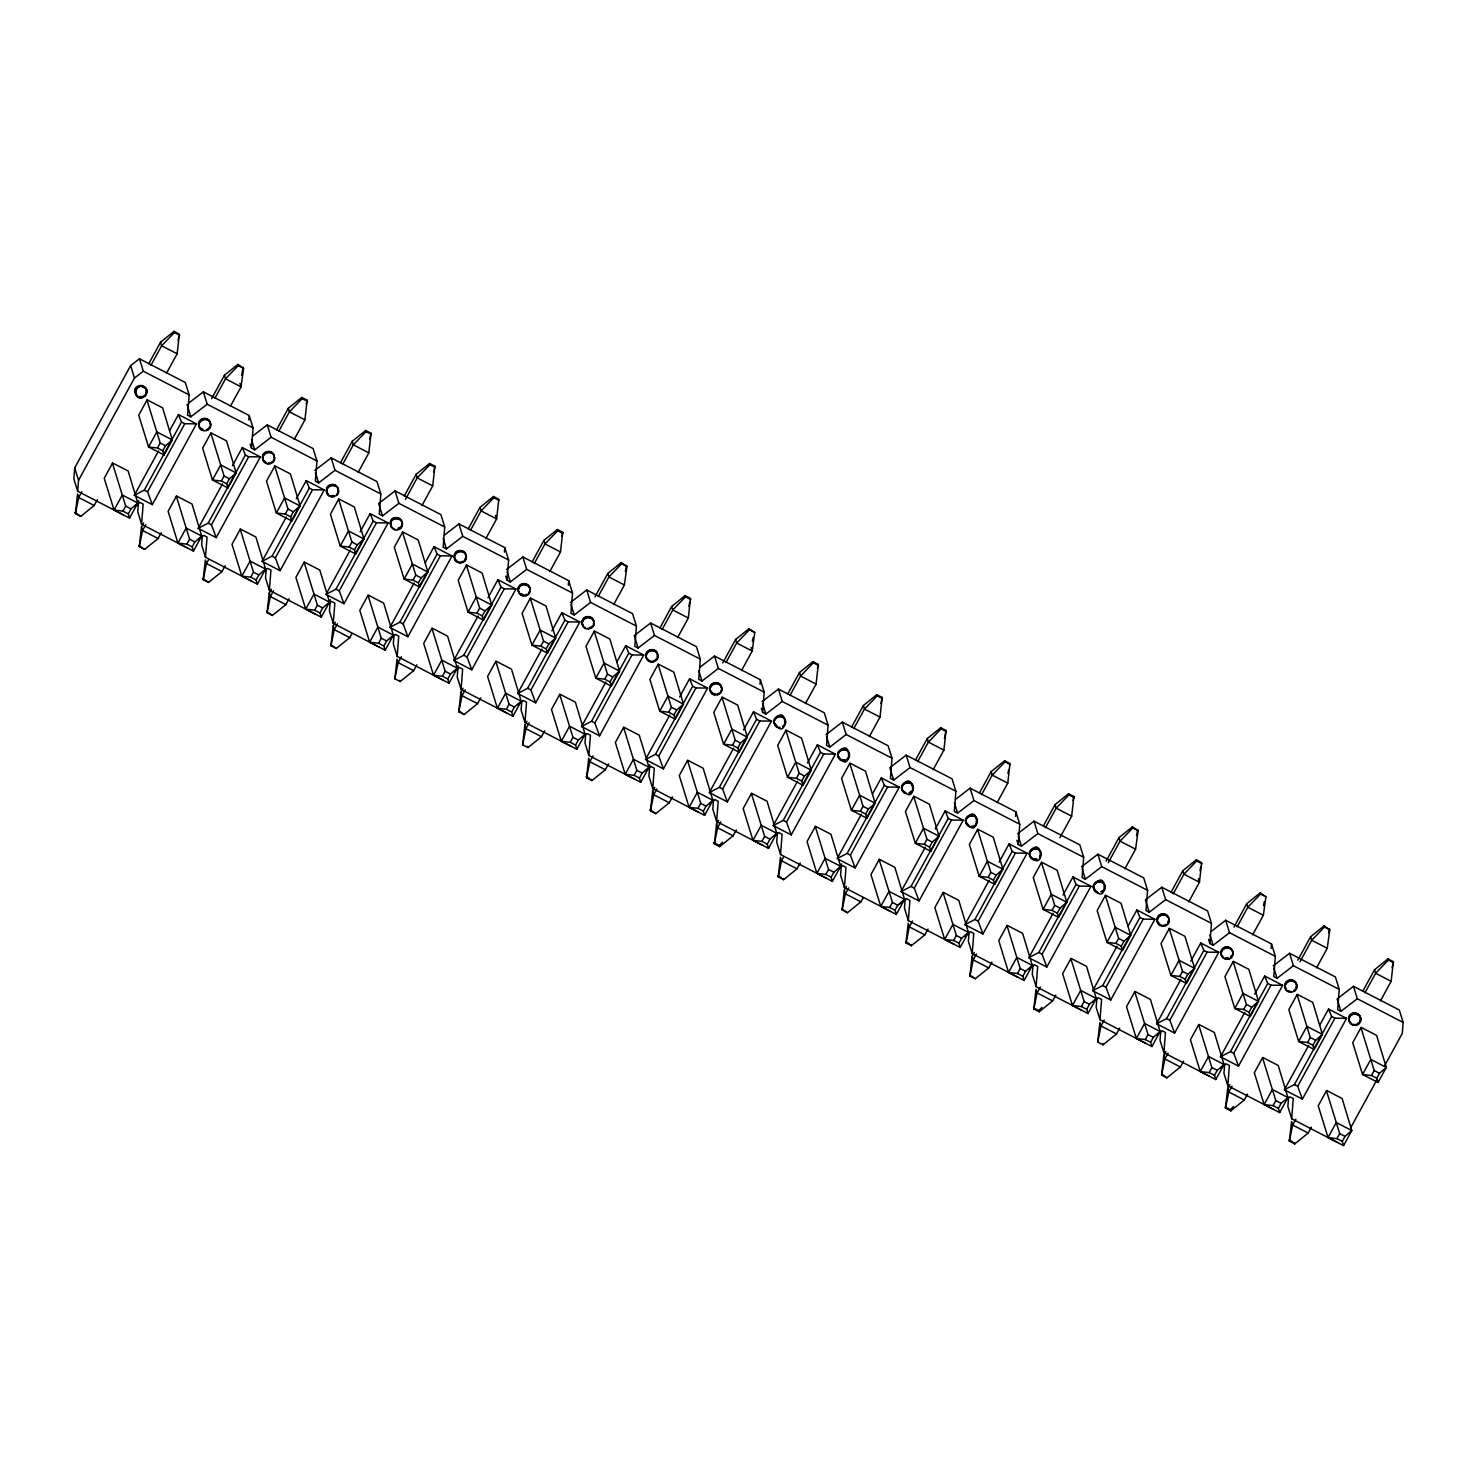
<?xml version="1.0" encoding="UTF-8"?>
<svg xmlns="http://www.w3.org/2000/svg" width="1477" height="1477" viewBox="0 0 1477 1477"><rect width="100%" height="100%" fill="white"/><g stroke="black" fill="none" stroke-linecap="round" stroke-linejoin="round"><path stroke-width="1.5" d="M1384.761 1065.452L1402.301 1033.365L1403.15 1022.435L1357.308 998.729L1340.95 1011.32L1337.682 1009.622L1339.251 989.405L1293.409 965.718L1277.051 978.291L1273.783 976.592L1275.353 956.376L1229.529 932.689L1213.171 945.262L1209.885 943.581L1211.472 923.347L1165.63 899.659L1149.272 912.232L1146.004 910.552L1147.574 890.317L1101.731 866.63L1085.373 879.203L1082.106 877.523L1083.675 857.288L1037.833 833.6L1021.475 846.173L1018.207 844.493L1019.776 824.258L973.934 800.571L957.576 813.144L954.308 811.464L955.896 791.247L910.054 767.542L893.696 780.133L890.428 778.434L891.997 758.218L846.155 734.512L829.797 747.104L826.529 745.405L828.099 725.189L782.256 701.483L765.898 714.074L762.63 712.376L764.2 692.159L718.357 668.453L702 681.045L698.732 679.346L700.301 659.13L654.477 635.442L638.119 648.015L634.833 646.317L636.421 626.1L590.578 602.413L574.221 614.986L570.953 613.306L572.522 593.071L526.68 569.383L510.322 581.956L507.054 580.276L508.623 560.041L462.781 536.354L446.423 548.927L443.155 547.247L444.725 527.012L398.882 503.325L382.525 515.898L379.257 514.218L380.844 494.001L335.002 470.295L318.644 482.868L315.376 481.188L316.946 460.972L271.103 437.266L254.746 449.857L251.478 448.159L253.047 427.942L207.205 404.236L190.847 416.828L187.579 415.129L189.148 394.913L185.308 382.488L139.466 358.8L130.622 365.594L74.699 467.895L73.85 478.825L77.69 491.25L123.533 514.938M77.69 491.25L78.539 480.302L74.699 467.895M138.616 500.611L137.749 511.854L141.589 524.261L187.431 547.967M141.589 524.261L143.158 504.045L139.89 502.365L134.444 506.556M202.331 535.893L201.647 544.884L205.488 557.291L251.33 580.996M205.488 557.291L207.057 537.074L203.789 535.394L198.343 539.585M248.856 420.022L249.207 415.517L203.364 391.83L188.816 402.999M266.229 568.922L265.528 577.913L269.386 590.32L315.21 614.026M269.386 590.32L270.956 570.104L267.688 568.405L264.051 571.211M330.294 599.699L329.426 610.943L333.267 623.349L379.109 647.055M333.267 623.349L334.854 603.133L331.568 601.434L327.949 604.241M394.027 634.981L393.325 643.972L397.165 656.379L443.008 680.085M397.165 656.379L398.735 636.162L395.467 634.464L390.02 638.655M458.092 665.758L457.224 676.983L461.064 689.408L506.906 713.096M461.064 689.408L462.633 669.192L459.365 667.493L453.919 671.684M504.432 552.121L504.783 547.635L458.941 523.929L444.392 535.117M521.806 701.04L521.104 710.012L524.963 722.438L570.805 746.125M524.963 722.438L526.532 702.221L523.264 700.523L517.799 704.714M568.331 585.15L568.682 580.664L522.84 556.958L506.482 569.55M585.704 734.051L585.003 743.042L588.843 755.467L634.685 779.154M588.843 755.467L590.431 735.232L587.163 733.552L583.526 736.34M649.769 764.846L648.901 776.071L652.742 788.496L698.584 812.184M652.742 788.496L654.311 768.262L651.043 766.581L645.597 770.772M713.502 800.109L712.8 809.101L716.64 821.526L762.483 845.213M716.64 821.526L718.21 801.291L714.942 799.611L709.495 803.802M760.009 684.239L760.36 679.734L714.517 656.046L699.987 667.235M777.382 833.139L776.699 842.13L780.539 854.537L826.382 878.243M780.539 854.537L782.108 834.32L778.841 832.64L775.203 835.428M841.465 863.916L840.579 875.159L844.419 887.566L890.262 911.272M844.419 887.566L846.007 867.35L842.739 865.67L839.102 868.458M905.179 899.198L904.478 908.189L908.318 920.596L954.16 944.301M908.318 920.596L909.906 900.379L906.62 898.681L899.364 904.275M969.078 932.227L968.377 941.218L972.217 953.625L1018.059 977.331M972.217 953.625L973.786 933.409L970.518 931.71L965.072 935.901M1015.585 816.338L1015.936 811.852L970.094 788.164L955.564 799.334M1032.977 965.256L1032.275 974.248L1036.116 986.654L1081.958 1010.36M1036.116 986.654L1037.685 966.438L1034.417 964.739L1028.971 968.93M1096.857 998.286L1096.156 1007.259L1100.014 1019.684L1145.857 1043.371M1100.014 1019.684L1101.584 999.467L1098.316 997.769L1092.851 1001.96M1160.756 1031.315L1160.054 1040.288L1163.894 1052.713L1209.737 1076.401M1163.894 1052.713L1165.482 1032.497L1162.214 1030.798L1156.749 1034.989M1224.655 1064.326L1223.953 1073.317L1227.793 1085.743L1273.636 1109.43M1227.793 1085.743L1229.362 1065.508L1226.095 1063.828L1220.648 1068.019M1271.162 948.456L1271.512 943.969L1225.67 920.263L1211.14 931.452M1288.553 1097.356L1287.852 1106.347L1291.692 1118.772L1337.534 1142.459M1291.692 1118.772L1293.261 1098.537L1289.993 1096.857L1286.356 1099.645M138.173 397.258L137.804 396.094C125.545 384.574 154.125 381.564 145.226 396.058C131.638 405.307 134.407 377.632 145.946 389.097L145.595 387.934M146.112 394.839L146.205 389.282L146.574 390.445M198.638 424.268L199.229 426.908C195.13 418.951 209.365 414.446 210.472 423.474M198.989 425.431C198.62 419.763 206.983 417.216 209.845 422.127M210.196 425.284L210.343 423.788M210.103 422.311C214.257 430.361 199.949 434.736 198.878 425.745M263.128 459.938C258.973 451.907 273.3 447.531 274.353 456.504C276.827 464.258 263.589 466.99 262.777 458.775M262.888 458.461C262.518 452.793 270.882 450.245 273.743 455.156L273.374 453.974M274.353 456.504L274.002 455.341L274.445 459.476M326.417 490.327C326.029 483.182 337.587 482.296 338.251 489.533L337.901 488.37C342.221 497.472 325.826 500.463 326.417 490.327L327.026 492.967L326.657 491.804M326.786 491.49C326.417 485.822 334.762 483.274 337.624 488.167L337.273 487.004M337.79 493.927L338.141 489.847L338.491 491.01M390.316 523.356C390.02 513.885 405.88 517.301 401.338 525.775L401.689 526.938C399.215 531.886 391.11 530.391 390.556 524.833L390.925 525.997L390.316 523.356L390.685 524.52C390.39 515.048 406.23 518.464 401.689 526.938M465.68 554.429C470 563.531 453.605 566.522 454.214 556.386C453.827 549.186 465.366 548.429 466.049 555.592L465.052 553.063M465.421 554.226C462.172 548.632 452.7 552.878 454.805 559.026M518.704 592.055C514.421 581.569 532.569 580.959 530.021 591.594C528.729 597.797 518.944 597.188 518.353 590.892L519.332 593.422M530.021 591.594C532.108 583.378 518.039 582.215 518.464 590.578L518.113 589.415M593.477 620.488C597.631 628.593 583.304 632.802 582.233 623.922C579.778 616.112 593.015 613.527 593.828 621.651L592.849 619.121M582.603 625.085C580.498 618.918 589.951 614.69 593.2 620.285M593.385 626.026L593.717 621.965L594.086 623.128M646.501 658.114C642.347 650.009 656.674 645.781 657.727 654.68C660.182 662.49 646.963 665.075 646.132 656.951L647.129 659.462M657.727 654.68C656.028 648.385 645.818 650.175 646.261 656.637L645.892 655.456M657.265 659.056L657.376 653.517M721.256 686.528C725.41 694.633 711.083 698.861 710.031 689.962C707.575 682.226 720.794 679.494 721.625 687.71M710.4 691.144C708.277 684.977 717.748 680.749 720.998 686.343M773.69 721.514C788.718 698.049 788.016 746.642 773.69 721.514L774.908 725.521M774.04 722.678C773.671 717.028 782.035 714.462 784.896 719.373L784.527 718.21M785.524 720.721L785.155 719.557L785.598 723.712M837.57 754.544C852.414 731.06 852.118 779.671 837.57 754.544L838.179 757.184L837.828 756.021M837.939 755.707C837.57 750.039 845.915 747.491 848.795 752.402L848.426 751.221M848.961 758.144L849.053 752.587L849.404 753.75M901.468 787.573C914.041 764.772 918.325 809.931 901.708 789.05L902.078 790.213L901.468 787.573L901.838 788.736C901.468 783.068 909.814 780.521 912.675 785.432M912.841 791.174L912.952 785.616M965.367 820.603C980.193 797.118 979.916 845.73 965.367 820.603L966.604 824.609M976.223 817.279L976.574 818.443C973.325 812.848 963.853 817.095 965.976 823.243M1029.266 853.632C1041.894 830.794 1045.993 875.99 1029.506 855.109L1029.857 856.272L1029.266 853.632L1029.617 854.795C1029.192 848.333 1039.402 846.561 1041.1 852.838M1039.734 858.451L1040.971 853.152M1093.165 886.662C1108.636 863.177 1107.307 911.771 1093.165 886.662L1094.383 890.668M1093.515 887.825C1093.091 881.363 1103.301 879.59 1104.999 885.868M1104.538 890.243L1104.63 884.705M1168.529 917.734C1172.849 926.891 1156.454 929.716 1157.045 919.691C1156.676 912.491 1168.215 911.734 1168.879 918.897L1167.901 916.368M1168.252 917.531C1165.39 912.638 1157.045 915.186 1157.414 920.854L1157.045 919.691M1167.532 924.51L1168.769 919.211L1169.119 920.374M1220.944 952.72C1221.11 943.471 1235.123 946.388 1232.87 954.899C1231.227 961.989 1220.39 959.736 1220.944 952.72L1221.553 955.361M1221.313 953.884C1220.87 945.52 1234.957 946.683 1232.87 954.899M1296.308 983.793C1300.628 992.95 1284.252 995.775 1284.842 985.731C1284.455 978.531 1295.994 977.774 1296.677 984.956L1295.68 982.427M1285.193 986.913C1284.842 981.245 1293.187 978.679 1296.049 983.59M1295.846 988.168L1296.548 985.27L1296.917 986.433M1348.741 1018.761C1348.446 1009.289 1364.286 1012.705 1359.745 1021.198L1360.114 1022.361C1357.123 1028.066 1348.316 1024.927 1348.741 1018.761L1349.332 1021.419M1349.092 1019.942C1348.796 1010.453 1364.656 1013.868 1360.114 1022.361M75.382 513.608L77.579 493.964L78.669 497.509L75.382 513.608L80.718 516.378L94.196 505.522L97.408 499.651M161.288 532.68L158.094 538.551L144.617 549.407L139.281 546.638L141.478 526.994L143.62 523.08M166.458 373.33L177.148 353.778L179.345 334.134L174.009 331.383L160.531 342.221L148.771 363.73M203.18 579.667L205.377 560.023L206.466 563.549L203.18 579.667L208.515 582.418L221.975 571.581L225.187 565.709M211.599 398.716L224.43 375.25L237.908 364.413L243.594 368.345L241.046 386.808L230.357 406.36M289.086 598.739L285.873 604.61L272.396 615.447L267.06 612.697L269.257 593.052L271.399 589.138M294.255 439.389L304.945 419.837L307.124 400.193L301.788 397.442L288.329 408.28L276.568 429.789M351.914 633.725L349.772 637.639L336.294 648.477L330.959 645.726L333.156 626.082L335.297 622.168M358.136 472.418L368.825 452.867L371.022 433.223L365.687 430.472L352.209 441.309L340.467 462.818M422.034 505.448L432.724 485.896L434.921 466.252L429.585 463.483L416.108 474.339L404.347 495.847M463.076 688.227L460.953 692.141L458.756 711.785L464.092 714.536L477.569 703.68L480.763 697.827M468.246 528.877L480.007 507.368L493.484 496.512L498.82 499.281L496.623 518.925L485.933 538.477M526.975 721.256L524.833 725.152L522.655 744.814L527.972 747.565L541.45 736.709L544.662 730.857M549.832 571.507L560.522 551.955L562.7 532.311L557.383 529.541L543.905 540.397L532.145 561.906M586.535 777.844L588.732 758.181L589.821 761.726L586.535 777.844L591.871 780.595L605.348 769.739L608.561 763.886M613.73 604.518L624.402 584.984L626.968 566.503L621.263 562.571L607.804 573.427L594.973 596.874M672.441 796.897L669.247 802.768L655.77 813.624L650.434 810.855L652.631 791.21L654.773 787.296M677.611 637.547L688.3 618.014L690.497 598.351L685.162 595.6L671.684 606.456L659.942 627.947M736.34 829.926L733.146 835.797L719.668 846.653L714.333 843.884L716.53 824.24L718.653 820.326M722.751 662.933L735.583 639.486L749.061 628.63L754.747 632.562L752.199 651.025L741.509 670.576M778.231 876.913L780.41 857.269L781.518 860.796L778.231 876.913L783.567 879.683L797.026 868.827L800.239 862.956M805.408 703.606L816.098 684.054L818.295 664.41L812.959 661.659L799.482 672.497L787.721 694.005M863.066 897.942L860.925 901.856L847.447 912.694L842.112 909.943L844.309 890.299L846.45 886.385M869.307 736.635L879.997 717.083L882.175 697.439L876.84 694.688L863.38 705.526L851.62 727.035M906.01 942.972L908.207 923.328L909.297 926.854L906.01 942.972L911.346 945.723L924.824 934.886L928.036 929.015M933.187 769.665L943.877 750.113L946.074 730.469L940.738 727.718L927.261 738.555L915.518 760.064M991.916 962.044L988.722 967.915L975.245 978.753L969.909 976.002L972.106 956.357L974.248 952.443M997.086 802.694L1007.776 783.142L1009.973 763.498L1004.637 760.747L991.159 771.585L979.399 793.094M1033.808 1009.031L1036.005 989.387L1037.094 992.913L1033.808 1009.031L1039.143 1011.782L1052.603 1000.944L1055.815 995.073M1059.914 837.681L1071.674 816.172L1073.871 796.528L1068.536 793.758L1055.058 804.614L1043.297 826.123M1124.883 868.753L1135.573 849.201L1138.121 830.72L1132.434 826.788L1118.957 837.644L1106.125 861.109M1165.925 1051.532L1163.784 1055.427L1161.587 1075.09L1166.922 1077.841L1180.4 1066.985L1183.612 1061.132M1171.095 892.182L1182.837 870.673L1196.315 859.817L1201.65 862.586L1199.453 882.231L1188.782 901.782M1247.493 1094.162L1244.299 1100.014L1230.821 1110.87L1225.485 1108.119L1227.682 1088.457L1229.824 1084.561M1252.662 934.793L1263.352 915.26L1265.918 896.779L1260.213 892.846L1246.736 903.702L1233.923 927.15M1289.384 1141.13L1291.581 1121.486L1292.67 1125.031L1289.384 1141.13L1294.72 1143.9L1308.197 1133.044L1311.391 1127.173M1316.561 967.823L1327.251 948.289L1329.798 929.808L1324.112 925.876L1310.634 936.732L1297.803 960.179M1380.46 1000.852L1391.149 981.3L1393.346 961.656L1388.011 958.905L1374.533 969.761L1362.773 991.252M178.108 340.172L178.939 336.147M139.281 546.638L142.567 530.52L145.78 524.667M241.6 375.213L243.243 367.164M306.311 404.218L307.124 400.193M267.06 612.697L270.365 596.579L273.559 590.726M369.785 439.26L371.022 433.223M330.959 645.726L334.245 629.608L337.458 623.737M433.684 472.289L434.921 466.252M416.865 664.798L413.671 670.669L400.193 681.506L394.857 678.755L398.144 662.638L401.356 656.767M458.756 711.785L462.043 695.667L465.255 689.796M561.888 536.336L562.7 532.311M522.655 744.814L525.941 728.696L529.135 722.825M625.362 571.377L626.599 565.322M688.854 606.419L689.667 602.394M650.434 810.855L653.72 794.755L656.933 788.884M752.328 641.461L753.159 637.436M714.333 843.884L717.619 827.785L720.831 821.914M817.464 668.435L818.295 664.41M880.957 703.477L882.175 697.439M842.112 909.943L845.398 893.825L848.61 887.972M944.431 738.518L946.074 730.469M1007.923 773.56L1008.736 769.535M969.909 976.002L973.195 959.884L976.408 954.013M1073.041 800.552L1073.871 796.528M1136.533 835.594L1137.752 829.557M1119.714 1028.103L1116.501 1033.955L1103.024 1044.811L1097.706 1042.06L1100.993 1025.943L1104.187 1020.072M1200.007 870.636L1200.838 866.611M1161.587 1075.09L1164.873 1058.972L1168.085 1053.101M1263.5 905.678L1264.312 901.653M1225.485 1108.119L1228.772 1092.001L1231.984 1086.13M1328.617 932.67L1329.448 928.627M1392.109 967.712L1393.346 961.656M464.683 561.205L465.772 557.401L466.123 558.564M78.539 480.302L134.462 378.02L143.306 371.207L189.148 394.913M81.881 491.638L78.669 497.509L94.196 505.522M150.931 365.317L161.621 345.766L174.378 332.547L174.009 331.383M129.57 518.095L128.296 513.867L131.028 508.882L137.804 503.029L122.296 495.017L114.061 510.082L129.57 518.095L137.804 503.029L128.13 470.978L112.603 462.966L104.221 478.29L114.061 510.082L122.96 511.116L125.693 506.113L112.455 463.224M164.076 454.971L162.802 450.743L165.535 445.759L172.311 439.924L156.802 431.893L148.568 446.959L164.076 454.971L172.311 439.924L162.636 407.855L147.109 399.842L138.727 415.166L148.568 446.959L157.467 447.993L160.199 442.989L146.961 400.119M169.615 430.712L178.44 414.557L196.459 423.862L152.297 504.636L134.296 495.312L158.574 450.891M134.296 495.312L144.284 490.106L181.523 422.016L178.44 414.557M152.297 504.636L147.571 491.804L184.791 423.714L196.459 423.862M214.83 398.347L225.519 378.795L238.259 365.576L237.908 364.413M193.469 551.124L192.195 546.896L194.927 541.911L201.703 536.059L186.176 528.046L177.942 543.093L193.469 551.124L201.703 536.059L192.01 504.008L176.501 495.995L168.12 511.319L177.942 543.093L186.859 544.145L189.591 539.142L176.354 496.254M227.975 488.001L226.701 483.773L229.433 478.788L236.209 472.935L220.682 464.923L212.466 479.988L227.975 488.001L236.209 472.935L226.516 440.885L211.008 432.872L202.626 448.196L212.466 479.988L221.365 481.022L224.098 476.019L210.86 433.13M232.406 465.753L242.339 447.586L260.34 456.891L216.196 537.646L198.176 528.341L222.473 483.921M198.176 528.341L208.183 523.135L245.404 455.045L242.339 447.586M216.196 537.646L211.451 524.833L248.69 456.744L260.34 456.891M208.608 559.654L206.466 563.549L221.975 571.581M278.728 431.358L289.418 411.825L302.157 398.605L301.788 397.442M257.367 584.153L256.093 579.926L258.826 574.922L265.602 569.088L250.075 561.075L241.84 576.122L257.367 584.153L265.602 569.088L255.909 537.037L240.382 529.006L232 544.348L241.84 576.122L250.758 577.175L253.49 572.171L240.234 529.283M291.874 521.03L290.6 516.802L293.332 511.817L300.108 505.965L284.581 497.952L276.347 512.999L291.874 521.03L300.108 505.965L290.415 473.914L274.888 465.901L266.506 481.225L276.347 512.999L285.264 514.051L287.997 509.048L274.74 466.16M296.286 498.783L306.237 480.616L324.238 489.921L280.095 570.676L262.075 561.371L286.353 516.95M262.075 561.371L272.082 556.164L309.302 488.075L306.237 480.616M280.095 570.676L275.35 557.863L312.57 489.755L324.238 489.921M342.627 464.387L353.317 444.835L366.056 431.635L365.687 430.472M321.266 617.183L319.974 612.955L322.706 607.952L329.5 602.118L313.973 594.105L305.739 609.152L321.266 617.183L329.5 602.118L319.807 570.067L304.28 562.035L295.898 577.378L305.739 609.152L314.656 610.204L317.389 605.201L304.133 562.312M355.772 554.06L354.498 549.832L357.212 544.828L364.007 538.994L348.48 530.981L340.245 546.028L355.772 554.06L364.007 538.994L354.314 506.943L338.787 498.912L330.405 514.254L340.245 546.028L349.163 547.081L351.895 542.077L338.639 499.189M360.185 531.812L370.118 513.627L388.137 522.95L343.993 603.705L325.974 594.4L350.252 549.979M325.974 594.4L335.981 589.194L373.201 521.104L370.118 513.627M343.993 603.705L339.248 590.874L376.469 522.784L388.137 522.95M405.455 499.374L417.197 477.865L429.955 464.664L429.585 463.483M385.146 650.212L383.872 645.984L386.605 640.981L393.38 635.147L377.872 627.116L369.638 642.181L385.146 650.212L393.38 635.147L383.706 603.096L368.179 595.065L359.797 610.407L369.638 642.181L378.537 643.215L381.269 638.23L368.031 595.342M419.671 587.089L418.379 582.861L421.111 577.858L427.887 572.024L412.378 564.011L404.144 579.058L419.671 587.089L427.887 572.024L418.213 539.973L402.686 531.942L394.304 547.284L404.144 579.058L413.043 580.11L415.775 575.107L402.538 532.218M425.191 562.811L434.016 546.656L452.036 555.98L407.874 636.735L389.873 627.43L414.151 583.009M389.873 627.43L399.879 622.223L437.1 554.133L434.016 546.656M407.874 636.735L403.147 623.903L440.368 555.814L452.036 555.98M470.406 530.446L481.096 510.894L493.835 497.694L493.484 496.512M449.045 683.242L447.771 679.014L450.503 674.01L457.279 668.176L441.771 660.145L433.536 675.211L449.045 683.242L457.279 668.176L447.586 636.125L432.078 628.094L423.696 643.437L433.536 675.211L442.435 676.244L445.168 671.26L431.93 628.371M483.551 620.118L482.277 615.891L485.01 610.887L491.786 605.053L476.277 597.022L468.043 612.087L483.551 620.118L491.786 605.053L482.093 573.002L466.584 564.971L458.202 580.313L468.043 612.087L476.942 613.14L479.674 608.136L466.437 565.248M487.982 597.853L497.915 579.686L515.935 589.009L471.772 669.764L453.753 660.459L478.05 616.038M453.753 660.459L463.76 655.253L500.998 587.163L497.915 579.686M471.772 669.764L467.027 656.933L504.266 588.843L515.935 589.009M534.305 563.476L544.995 543.924L557.734 530.723L557.383 529.541M512.944 716.253L511.67 712.043L514.402 707.04L521.178 701.206L505.651 693.175L497.417 708.24L512.944 716.253L521.178 701.206L511.485 669.155L495.977 661.124L487.595 676.448L497.417 708.24L506.334 709.274L509.067 704.289L495.81 661.401M547.45 653.148L546.176 648.92L548.909 643.917L555.684 638.082L540.157 630.051L531.923 645.117L547.45 653.148L555.684 638.082L545.992 606.032L530.483 598L522.101 613.343L531.923 645.117L540.84 646.151L543.573 641.166L530.335 598.277M551.881 630.882L561.814 612.715L579.815 622.02L535.671 702.794L517.652 693.488L541.93 649.068M517.652 693.488L527.658 688.282L564.879 620.174L561.814 612.715M535.671 702.794L530.926 689.962L568.147 621.872L579.815 622.02M598.203 596.505L608.893 576.953L621.632 563.752L621.263 562.571M576.842 749.282L575.568 745.054L578.282 740.069L585.077 734.235L569.55 726.204L561.315 741.269L576.842 749.282L585.077 734.235L575.384 702.166L559.857 694.153L551.475 709.477L561.315 741.269L570.233 742.303L572.965 737.318L559.709 694.43M611.349 686.177L610.075 681.949L612.807 676.946L619.583 671.112L604.056 663.081L595.822 678.146L611.349 686.177L619.583 671.112L609.89 639.061L594.363 631.03L585.981 646.372L595.822 678.146L604.739 679.18L607.472 674.195L594.216 631.307M616.869 661.899L625.694 645.744L643.714 655.049L599.57 735.823L581.55 726.518L605.828 682.097M581.55 726.518L591.557 721.293L628.777 653.203L625.694 645.744M599.57 735.823L594.825 722.991L632.045 654.902L643.714 655.049M593.034 755.855L589.821 761.726L605.348 769.739M662.102 629.534L672.792 609.983L685.531 596.782L685.162 595.6M640.741 782.312L639.449 778.084L642.181 773.099L648.975 767.265L633.448 759.233L625.214 774.299L640.741 782.312L648.975 767.265L639.283 735.195L623.756 727.182L615.374 742.506L625.214 774.299L634.131 775.333L636.845 770.348L623.608 727.459M675.247 719.188L673.955 714.979L676.688 709.975L683.482 704.141L667.955 696.11L659.721 711.175L675.247 719.188L683.482 704.141L673.789 672.072L658.262 664.059L649.88 679.383L659.721 711.175L668.638 712.209L671.352 707.225L658.114 664.336M646.557 757.516L669.727 715.108M679.66 696.941L689.593 678.774L707.612 688.079L663.45 768.852L645.449 759.529L655.456 754.322L692.676 686.233L689.593 678.774M663.45 768.852L658.724 756.021L695.944 687.931L707.612 688.079M725.982 662.564L736.672 643.012L749.43 629.793L749.061 628.63M704.621 815.341L703.347 811.113L706.08 806.128L712.856 800.276L697.347 792.263L689.113 807.328L704.621 815.341L712.856 800.276L703.181 768.225L687.654 760.212L679.272 775.536L689.113 807.328L698.012 808.362L700.744 803.359L687.507 760.489M739.128 752.218L737.854 747.99L740.586 743.005L747.362 737.171L731.853 729.14L723.619 744.205L739.128 752.218L747.362 737.171L737.688 705.101L722.161 697.089L713.779 712.412L723.619 744.205L732.518 745.239L735.251 740.254L722.013 697.366M743.559 729.97L753.492 711.803L771.511 721.108L727.349 801.882L709.329 792.558L733.626 748.137M709.329 792.558L719.336 787.352L756.575 719.262L753.492 711.803M727.349 801.882L722.622 789.05L759.843 720.961L771.511 721.108M789.881 695.593L800.571 676.041L813.31 662.822L812.959 661.659M768.52 848.37L767.246 844.142L769.979 839.158L776.754 833.305L761.227 825.292L752.993 840.358L768.52 848.37L776.754 833.305L767.061 801.254L751.553 793.241L743.171 808.565L752.993 840.358L761.91 841.392L764.643 836.388L751.405 793.5M803.026 785.247L801.753 781.019L804.485 776.034L811.261 770.2L795.734 762.169L787.518 777.234L803.026 785.247L811.261 770.2L801.568 738.131L786.059 730.118L777.677 745.442L787.518 777.234L796.417 778.268L799.149 773.265L785.912 730.395M807.457 763L817.39 744.833L835.391 754.138L791.247 834.911L773.228 825.588L797.525 781.167M773.228 825.588L783.235 820.381L820.455 752.291L817.39 744.833M791.247 834.911L786.502 822.08L823.741 753.99L835.391 754.138M783.641 856.9L781.518 860.796L797.026 868.827M853.78 728.623L864.47 709.071L877.209 695.852L876.84 694.688M832.419 881.4L831.145 877.172L833.877 872.187L840.653 866.334L825.126 858.322L816.892 873.369L832.419 881.4L840.653 866.334L830.96 834.283L815.433 826.271L807.051 841.595L816.892 873.369L825.809 874.421L828.542 869.418L815.286 826.529M866.925 818.276L865.651 814.049L868.384 809.064L875.159 803.211L859.632 795.198L851.398 810.264L866.925 818.276L875.159 803.211L865.467 771.16L849.94 763.147L841.558 778.471L851.398 810.264L860.316 811.298L863.048 806.294L849.792 763.406M861.405 814.196L837.127 858.617L847.133 853.411L884.354 785.321L881.289 777.862L872.445 794.017M855.146 867.922L850.401 855.109L887.622 787.019L899.29 787.167L855.146 867.922L839.121 859.651M917.679 761.634L928.368 742.1L941.107 728.881L940.738 727.718M896.317 914.429L895.025 910.201L897.758 905.198L904.552 899.364L889.025 891.351L880.79 906.398L896.317 914.429L904.552 899.364L894.859 867.313L879.332 859.282L870.95 874.624L880.79 906.398L889.708 907.45L892.44 902.447L879.184 859.559M930.824 851.306L929.55 847.078L932.264 842.093L939.058 836.24L923.531 828.228L915.297 843.275L930.824 851.306L939.058 836.24L929.365 804.19L913.838 796.177L905.456 811.501L915.297 843.275L924.214 844.327L926.947 839.324L913.691 796.435M935.236 829.059L945.169 810.891L963.189 820.197L919.045 900.952L901.025 891.646L925.304 847.226M901.025 891.646L911.032 886.44L948.252 818.35L945.169 810.891M919.045 900.952L914.3 888.139L951.52 820.03L963.189 820.197M912.509 921.002L909.297 926.854L924.824 934.886M981.577 794.663L992.249 775.111L1005.006 761.91L1004.637 760.747M960.198 947.459L958.924 943.231L961.656 938.227L968.432 932.393L952.923 924.38L944.689 939.427L960.198 947.459L968.432 932.393L958.758 900.342L943.231 892.311L934.849 907.653L944.689 939.427L953.588 940.48L956.321 935.476L943.083 892.588M994.723 884.335L993.43 880.107L996.163 875.104L1002.938 869.27L987.43 861.257L979.196 876.304L994.723 884.335L1002.938 869.27L993.264 837.219L977.737 829.188L969.355 844.53L979.196 876.304L988.095 877.356L990.827 872.353L977.589 829.465M999.135 862.088L1009.068 843.902L1027.087 853.226L982.925 933.981L964.924 924.676L989.202 880.255M964.924 924.676L974.931 919.469L1012.151 851.38L1009.068 843.902M982.925 933.981L978.199 921.15L1015.419 853.06L1027.087 853.226M1045.458 827.692L1056.147 808.141L1068.886 794.94L1068.536 793.758M1024.096 980.488L1022.822 976.26L1025.555 971.257L1032.331 965.423L1016.822 957.391L1008.588 972.457L1024.096 980.488L1032.331 965.423L1022.638 933.372L1007.129 925.34L998.747 940.683L1008.588 972.457L1017.487 973.491L1020.219 968.506L1006.982 925.617M1058.603 917.365L1057.329 913.137L1060.061 908.133L1066.837 902.299L1051.329 894.287L1043.094 909.334L1058.603 917.365L1066.837 902.299L1057.144 870.248L1041.636 862.217L1033.254 877.56L1043.094 909.334L1051.993 910.386L1054.726 905.383L1041.488 862.494M1063.034 895.117L1072.967 876.932L1090.986 886.255L1046.824 967.01L1028.804 957.705L1053.101 913.284M1028.804 957.705L1038.811 952.499L1076.05 884.409L1072.967 876.932M1046.824 967.01L1042.079 954.179L1079.318 886.089L1090.986 886.255M1040.288 987.042L1037.094 992.913L1052.603 1000.944M1108.285 862.679L1120.046 841.17L1132.785 827.969L1132.434 826.788M1087.995 1013.517L1086.721 1009.289L1089.454 1004.286L1096.229 998.452L1080.702 990.421L1072.468 1005.486L1087.995 1013.517L1096.229 998.452L1086.537 966.401L1071.028 958.37L1062.628 973.712L1072.468 1005.486L1081.386 1006.52L1084.118 1001.535L1070.862 958.647M1122.502 950.394L1121.228 946.166L1123.96 941.163L1130.736 935.329L1115.209 927.298L1106.975 942.363L1122.502 950.394L1130.736 935.329L1121.043 903.278L1105.534 895.247L1097.153 910.589L1106.975 942.363L1115.892 943.415L1118.624 938.412L1105.368 895.524M1128.022 926.116L1136.865 909.961L1154.866 919.285L1110.722 1000.04L1092.703 990.735L1116.981 946.314M1092.703 990.735L1102.71 985.528L1139.93 917.439L1136.865 909.961M1110.722 1000.04L1105.978 987.208L1143.198 919.119L1154.866 919.285M1173.255 893.751L1183.945 874.199L1196.684 860.999L1196.315 859.817M1151.894 1046.528L1150.62 1042.319L1153.334 1037.316L1160.128 1031.481L1144.601 1023.45L1136.367 1038.516L1151.894 1046.528L1160.128 1031.481L1150.435 999.431L1134.908 991.399L1126.526 1006.723L1136.367 1038.516L1145.284 1039.55L1148.017 1034.565L1134.761 991.676M1186.4 983.424L1185.126 979.196L1187.859 974.192L1194.635 968.358L1179.108 960.327L1170.873 975.392L1186.4 983.424L1194.635 968.358L1184.942 936.307L1169.415 928.276L1161.033 943.618L1170.873 975.392L1179.791 976.426L1182.523 971.441L1169.267 928.553M1190.813 961.158L1200.746 942.991L1218.765 952.296L1174.621 1033.069L1156.602 1023.764L1180.88 979.343M1156.602 1023.764L1166.608 1018.558L1203.829 950.449L1200.746 942.991M1174.621 1033.069L1169.876 1020.238L1207.097 952.148L1218.765 952.296M1237.154 926.781L1247.825 907.229L1260.583 894.028L1260.213 892.846M1215.793 1079.558L1214.5 1075.33L1217.233 1070.345L1224.027 1064.511L1208.5 1056.48L1200.266 1071.545L1215.793 1079.558L1224.027 1064.511L1214.334 1032.441L1198.807 1024.429L1190.425 1039.753L1200.266 1071.545L1209.165 1072.579L1211.897 1067.594L1198.659 1024.706M1250.299 1016.453L1249.007 1012.225L1251.739 1007.222L1258.533 1001.388L1243.006 993.356L1234.772 1008.422L1250.299 1016.453L1258.533 1001.388L1248.84 969.337L1233.313 961.305L1224.931 976.648L1234.772 1008.422L1243.689 1009.456L1246.403 1004.471L1233.166 961.582M1254.712 994.187L1264.644 976.02L1282.664 985.325L1238.501 1066.099L1220.5 1056.793L1244.779 1012.373M1220.5 1056.793L1230.507 1051.569L1267.728 983.479L1264.644 976.02M1238.501 1066.099L1233.775 1053.267L1270.995 985.177L1282.664 985.325M1299.982 961.767L1311.724 940.258L1324.481 927.039L1324.112 925.876M1279.673 1112.587L1278.399 1108.359L1281.131 1103.374L1287.907 1097.54L1272.399 1089.509L1264.164 1104.574L1279.673 1112.587L1287.907 1097.54L1278.233 1065.471L1262.706 1057.458L1254.324 1072.782L1264.164 1104.574L1273.063 1105.608L1275.796 1100.623L1262.558 1057.735M1314.179 1049.464L1312.905 1045.254L1315.638 1040.251L1322.413 1034.417L1306.905 1026.386L1298.671 1041.451L1314.179 1049.464L1322.413 1034.417L1312.739 1002.348L1297.212 994.335L1288.83 1009.659L1298.671 1041.451L1307.57 1042.485L1310.302 1037.5L1297.064 994.612M1319.718 1025.204L1328.543 1009.049L1346.562 1018.355L1302.4 1099.128L1284.381 1089.804L1308.677 1045.384M1284.381 1089.804L1294.387 1084.598L1331.626 1016.508L1328.543 1009.049M1302.4 1099.128L1297.674 1086.297L1334.894 1018.207L1346.562 1018.355M1295.883 1119.16L1292.67 1125.031L1308.197 1133.044M1364.933 992.839L1375.622 973.288L1388.362 960.068L1388.011 958.905M1343.572 1145.617L1342.298 1141.389L1345.03 1136.404L1351.806 1130.551L1336.279 1122.538L1328.045 1137.604L1343.572 1145.617L1351.806 1130.551L1342.113 1098.5L1326.604 1090.488L1318.222 1105.811L1328.045 1137.604L1336.962 1138.638L1339.694 1133.634L1326.457 1090.764M1378.078 1082.493L1376.804 1078.265L1379.536 1073.281L1386.312 1067.446L1370.785 1059.415L1362.569 1074.481L1378.078 1082.493L1386.312 1067.446L1376.619 1035.377L1361.111 1027.364L1352.729 1042.688L1362.569 1074.481L1371.468 1075.514L1374.201 1070.53L1360.963 1027.641M1350.753 1127.634L1377.081 1079.502M208.755 427.924L209.642 426.705L210.011 427.868M1230.23 958.499L1231.966 955.139L1232.316 956.302M719.668 846.653L719.299 845.472L722.493 842.167M1039.143 1011.782L1038.774 1010.619L1041.968 1007.314M1230.821 1110.87L1230.452 1109.689L1233.646 1106.384M143.675 395.854L144.857 394.894L145.226 396.058M397.848 528.6L400.433 527.012L400.802 528.175M654.828 660.09L656.01 659.111L656.379 660.293M846.506 759.16L847.687 758.199L848.056 759.363M909.37 793.98L909.001 792.817L911.586 791.229L911.955 792.392M1100.697 891.905L1103.282 890.317L1103.633 891.48M1357.658 1023.376L1358.858 1022.416L1359.209 1023.579M252.715 436.029L267.263 424.859L313.106 448.546L316.946 460.972M314.786 470.461L331.162 457.888L376.986 481.576L380.844 494.001M444.725 527.012L440.885 514.605L395.042 490.899L378.684 503.491L382.525 515.898M570.38 602.579L586.738 589.988L632.581 613.693L636.421 626.1M700.301 659.13L696.461 646.704L650.618 623.017L634.261 635.59L638.119 648.015M762.058 701.649L778.416 689.076L824.258 712.763L828.099 725.189M825.957 734.678L842.315 722.105L888.157 745.793L891.997 758.218M955.896 791.247L952.037 778.822L906.195 755.135L889.837 767.708L893.696 780.133M1017.635 833.767L1033.992 821.175L1079.835 844.881L1083.675 857.288M1081.533 866.796L1097.891 854.204L1143.733 877.91L1147.574 890.317M1211.472 923.347L1207.614 910.94L1161.79 887.234L1145.432 899.825L1149.272 912.232M1273.211 965.866L1289.569 953.293L1335.411 976.98L1339.251 989.405M1403.15 1022.435L1399.31 1010.01L1353.467 986.322L1337.11 998.895L1340.95 1011.32M589.526 627.688L590.929 627.06L591.298 628.223M139.595 397.775L139.244 396.611L142.272 396.501L142.641 397.664M331.291 496.863L330.922 495.7L333.95 495.57L334.319 496.734M842.444 761.08L842.075 759.917L845.121 759.787L845.472 760.969M1034.122 860.168L1033.771 859.005L1036.799 858.875L1037.149 860.039M1225.818 959.256L1225.448 958.093L1228.476 957.964L1228.846 959.127M520.292 594.566L519.941 593.403L524.132 594.917M710.031 689.962L712.856 693.341L715.81 694.005M199.857 428.275L199.506 427.111L203.143 429.641M263.386 460.141L267.392 463.833M773.93 722.991L778.545 728.05M902.705 791.58L902.336 790.417L905.973 792.946M966.235 823.446L970.223 827.138M1289.347 991.104L1287.907 990.587L1288.276 991.769M174.378 332.547L179.696 335.316M238.259 365.576L243.594 368.345M302.157 398.605L307.493 401.356M366.056 431.635L371.392 434.386M429.955 464.664L435.29 467.415M493.835 497.694L499.171 500.445M557.734 530.723L563.069 533.474M621.632 563.752L626.968 566.503M685.531 596.782L690.867 599.533M749.43 629.793L754.747 632.562M813.31 662.822L818.646 665.592M877.209 695.852L882.544 698.621M941.107 728.881L946.443 731.632M1005.006 761.91L1010.342 764.661M1068.886 794.94L1074.222 797.691M1132.785 827.969L1138.121 830.72M1196.684 860.999L1202.02 863.75M1260.583 894.028L1265.918 896.779M1324.481 927.039L1329.798 929.808M1388.362 960.068L1393.697 962.838M177.148 353.778L161.621 345.766L160.531 342.221M304.945 419.837L289.418 411.825L288.329 408.28M368.825 452.867L353.317 444.835L352.209 441.309M432.724 485.896L417.197 477.865L416.108 474.339M560.522 551.955L544.995 543.924L543.905 540.397M624.402 584.984L608.893 576.953L607.804 573.427M688.3 618.014L672.792 609.983L671.684 606.456M816.098 684.054L800.571 676.041L799.482 672.497M879.997 717.083L864.47 709.071L863.38 705.526M943.877 750.113L928.368 742.1L927.261 738.555M1007.776 783.142L992.249 775.111L991.159 771.585M1071.674 816.172L1056.147 808.141L1055.058 804.614M1135.573 849.201L1120.046 841.17L1118.957 837.644M1263.352 915.26L1247.825 907.229L1246.736 903.702M1327.251 948.289L1311.724 940.258L1310.634 936.732M1391.149 981.3L1375.622 973.288L1374.533 969.761M881.289 777.862L899.29 787.167M181.523 422.016L184.791 423.714M245.404 455.045L248.69 456.744M309.302 488.075L312.57 489.755M373.201 521.104L376.469 522.784M437.1 554.133L440.368 555.814M500.998 587.163L504.266 588.843M564.879 620.174L568.147 621.872M628.777 653.203L632.045 654.902M692.676 686.233L695.944 687.931M756.575 719.262L759.843 720.961M820.455 752.291L823.741 753.99M884.354 785.321L887.622 787.019M948.252 818.35L951.52 820.03M1012.151 851.38L1015.419 853.06M1076.05 884.409L1079.318 886.089M1139.93 917.439L1143.198 919.119M1203.829 950.449L1207.097 952.148M1267.728 983.479L1270.995 985.177M1331.626 1016.508L1334.894 1018.207M160.199 442.989L165.535 445.759M224.098 476.019L229.433 478.788M287.997 509.048L293.332 511.817M351.895 542.077L357.212 544.828M415.775 575.107L421.111 577.858M479.674 608.136L485.01 610.887M543.573 641.166L548.909 643.917M607.472 674.195L612.807 676.946M671.352 707.225L676.688 709.975M735.251 740.254L740.586 743.005M799.149 773.265L804.485 776.034M863.048 806.294L868.384 809.064M926.947 839.324L932.264 842.093M990.827 872.353L996.163 875.104M1054.726 905.383L1060.061 908.133M1118.624 938.412L1123.96 941.163M1182.523 971.441L1187.859 974.192M1246.403 1004.471L1251.739 1007.222M1310.302 1037.5L1315.638 1040.251M1374.201 1070.53L1379.536 1073.281M157.467 447.993L162.802 450.743M221.365 481.022L226.701 483.773M285.264 514.051L290.6 516.802M349.163 547.081L354.498 549.832M413.043 580.11L418.379 582.861M476.942 613.14L482.277 615.891M540.84 646.151L546.176 648.92M604.739 679.18L610.075 681.949M668.638 712.209L673.955 714.979M732.518 745.239L737.854 747.99M796.417 778.268L801.753 781.019M860.316 811.298L865.651 814.049M924.214 844.327L929.55 847.078M988.095 877.356L993.43 880.107M1051.993 910.386L1057.329 913.137M1115.892 943.415L1121.228 946.166M1179.791 976.426L1185.126 979.196M1243.689 1009.456L1249.007 1012.225M1307.57 1042.485L1312.905 1045.254M1371.468 1075.514L1376.804 1078.265M144.284 490.106L147.571 491.804M208.183 523.135L211.451 524.833M272.082 556.164L275.35 557.863M335.981 589.194L339.248 590.874M399.879 622.223L403.147 623.903M463.76 655.253L467.027 656.933M527.658 688.282L530.926 689.962M591.557 721.293L594.825 722.991M655.456 754.322L658.724 756.021M719.336 787.352L722.622 789.05M783.235 820.381L786.502 822.08M847.133 853.411L850.401 855.109M911.032 886.44L914.3 888.139M974.931 919.469L978.199 921.15M1038.811 952.499L1042.079 954.179M1102.71 985.528L1105.978 987.208M1166.608 1018.558L1169.876 1020.238M1230.507 1051.569L1233.775 1053.267M1294.387 1084.598L1297.674 1086.297M125.693 506.113L131.028 508.882M189.591 539.142L194.927 541.911M253.49 572.171L258.826 574.922M317.389 605.201L322.706 607.952M381.269 638.23L386.605 640.981M445.168 671.26L450.503 674.01M509.067 704.289L514.402 707.04M572.965 737.318L578.282 740.069M636.845 770.348L642.181 773.099M700.744 803.359L706.08 806.128M764.643 836.388L769.979 839.158M828.542 869.418L833.877 872.187M892.44 902.447L897.758 905.198M956.321 935.476L961.656 938.227M1020.219 968.506L1025.555 971.257M1084.118 1001.535L1089.454 1004.286M1148.017 1034.565L1153.334 1037.316M1211.897 1067.594L1217.233 1070.345M1275.796 1100.623L1281.131 1103.374M1339.694 1133.634L1345.03 1136.404M122.96 511.116L128.296 513.867M186.859 544.145L192.195 546.896M250.758 577.175L256.093 579.926M314.656 610.204L319.974 612.955M378.537 643.215L383.872 645.984M442.435 676.244L447.771 679.014M506.334 709.274L511.67 712.043M570.233 742.303L575.568 745.054M634.131 775.333L639.449 778.084M698.012 808.362L703.347 811.113M761.91 841.392L767.246 844.142M825.809 874.421L831.145 877.172M889.708 907.45L895.025 910.201M953.588 940.48L958.924 943.231M1017.487 973.491L1022.822 976.26M1081.386 1006.52L1086.721 1009.289M1145.284 1039.55L1150.62 1042.319M1209.165 1072.579L1214.5 1075.33M1273.063 1105.608L1278.399 1108.359M1336.962 1138.638L1342.298 1141.389M158.094 538.551L142.567 530.52L141.478 526.994M285.873 604.61L270.365 596.579L269.257 593.052M349.772 637.639L334.245 629.608L333.156 626.082M413.671 670.669L398.144 662.638L397.055 659.111L394.857 678.755M477.569 703.68L462.043 695.667L460.953 692.141M541.45 736.709L525.941 728.696L524.833 725.152M669.247 802.768L653.72 794.755L652.631 791.21M733.146 835.797L717.619 827.785L716.53 824.24M860.925 901.856L845.398 893.825L844.309 890.299M988.722 967.915L973.195 959.884L972.106 956.357M1116.501 1033.955L1100.993 1025.943L1099.885 1022.416L1097.706 1042.06M1180.4 1066.985L1164.873 1058.972L1163.784 1055.427M1244.299 1100.014L1228.772 1092.001L1227.682 1088.457M75.032 512.445L80.718 516.378M138.912 545.475L144.617 549.407M202.811 578.504L208.515 582.418M266.709 611.533L272.396 615.447M330.608 644.544L336.294 648.477M460.159 711.526L464.092 714.536M586.184 776.662L589.729 778.508M650.065 809.691L655.77 813.624M713.963 842.721L719.299 845.472M777.862 875.75L781.425 877.578M841.761 908.78L847.447 912.694M905.659 941.809L909.204 943.637M969.54 974.82L975.245 978.753M1033.438 1007.849L1038.774 1010.619M1163.008 1074.831L1166.922 1077.841M1225.116 1106.938L1230.452 1109.689M1289.015 1139.967L1292.578 1141.795M1348.981 1020.238L1352.175 1024.798M1157.654 922.331L1157.285 921.168L1160.128 924.547M838.807 758.55L838.438 757.387L841.004 760.563M646.76 658.299L648.975 660.311M455.082 559.229L457.279 561.242M327.654 494.333L327.285 493.17L329.851 496.346M582.233 623.922L584.19 627.596M392.144 527.344L391.183 526.2L391.553 527.363M1285.082 987.227L1287.039 990.901M1221.184 954.197L1222.181 956.727M1093.405 888.139L1095.343 891.813M1353.467 986.322L1357.308 998.729M1359.578 1015.456L1360.815 1019.462M1358.618 1014.293L1358.988 1015.456M1360.299 1019.776L1360.649 1020.958M1357.381 1013.444L1357.732 1014.607M1355.941 1012.927L1356.311 1014.09M1354.427 1012.779L1354.778 1013.942M1352.914 1013.037L1353.283 1014.201M1356.274 1024.023L1356.624 1025.186M1351.51 1013.665L1351.88 1014.847M1354.76 1024.281L1355.129 1025.444M1350.329 1014.644L1350.698 1015.807M1353.246 1024.133L1353.597 1025.296M1349.443 1015.862L1349.793 1017.025M1348.889 1017.265L1349.258 1018.447M1350.569 1022.767L1350.92 1023.93M1349.609 1021.604L1349.96 1022.767M1289.569 953.293L1293.409 965.718M1294.72 981.263L1295.089 982.445M1296.4 986.765L1296.769 987.928M1293.483 980.414L1293.852 981.577M1292.061 979.897L1292.412 981.06M1294.96 989.387L1295.311 990.569M1290.529 979.749L1290.898 980.931M1293.778 990.365L1294.129 991.529M1289.015 980.008L1289.384 981.171M1287.63 980.654L1287.981 981.817M1290.861 991.252L1291.23 992.415M1286.43 981.614L1286.799 982.777M1285.544 982.833L1285.895 983.996M1284.99 984.236L1285.359 985.417M1284.842 985.731L1286.061 989.738M1271.512 943.969L1275.353 956.376M1273.857 967.952L1277.051 978.291M1225.67 920.263L1229.529 932.689M1294.35 1142.718L1294.72 1143.9M1231.8 949.397L1233.018 953.403M1230.821 948.234L1231.19 949.416M1229.584 947.385L1229.953 948.548M1228.162 946.868L1228.513 948.031M1231.061 956.376L1231.43 957.539M1226.63 946.72L1226.999 947.902M1225.135 946.979L1225.485 948.16M1223.731 947.625L1224.082 948.788M1226.962 958.222L1227.332 959.385M1222.55 948.585L1222.901 949.748M1221.645 949.803L1222.014 950.966M1224.378 958.739L1222.771 956.708L1223.141 957.871M1221.11 951.225L1221.461 952.388M1198.364 878.686L1199.453 882.231L1183.945 874.199L1182.837 870.673M1209.958 934.923L1213.171 945.262M1208.611 939.427L1209.885 943.581M1161.79 887.234L1165.63 899.659M1166.941 915.223L1167.292 916.386M1168.602 920.706L1168.972 921.87M1165.685 914.355L1166.055 915.518M1168.067 922.11L1168.418 923.273M1164.264 913.838L1164.633 915.001M1162.75 913.709L1163.101 914.872M1165.981 924.307L1166.35 925.47M1161.236 913.968L1161.587 915.131M1164.578 924.934L1164.947 926.097M1159.833 914.595L1160.202 915.758M1163.082 925.193L1163.433 926.356M1158.651 915.555L1159.002 916.719M1161.55 925.064L1161.919 926.227M1157.746 916.774L1158.116 917.955M1157.211 918.196L1157.562 919.359M1158.891 923.679L1159.242 924.842M1157.913 922.534L1158.282 923.697M1097.891 854.204L1101.731 866.63M1104.002 883.338L1104.371 884.501M1104.87 886.182L1105.239 887.345M1103.042 882.194L1103.393 883.357M1104.722 887.677L1105.073 888.84M1101.805 881.326L1102.156 882.489M1100.365 880.809L1100.734 881.972M1098.851 880.68L1099.202 881.843M1102.082 891.277L1102.451 892.44M1097.337 880.938L1097.706 882.101M1095.934 881.566L1096.303 882.729M1094.752 882.526L1095.122 883.689M1098.02 893.197L1096.229 891.517L1096.599 892.68M1093.866 883.744L1094.217 884.926M1093.312 885.166L1093.682 886.329M1082.161 868.864L1085.373 879.203M1033.992 821.175L1037.833 833.6M1102.673 1043.648L1103.024 1044.811M1040.103 850.309L1041.34 854.315M1039.143 849.164L1039.513 850.327M1040.823 854.648L1041.174 855.811M1037.906 848.296L1038.257 849.46M1040.27 856.051L1040.639 857.214M1036.466 847.78L1036.836 848.943M1034.952 847.65L1035.322 848.813M1033.438 847.909L1033.808 849.072M1032.054 848.537L1032.405 849.7M1035.285 859.134L1035.654 860.297M1030.854 849.497L1031.223 850.66M1029.967 850.734L1030.318 851.897M1032.331 858.488L1032.7 859.651M1029.414 852.137L1029.783 853.3M1031.463 858.783L1030.134 856.475L1030.484 857.639M1015.936 811.852L1019.776 824.258M1018.281 835.834L1021.475 846.173M1016.933 840.358L1018.207 844.493M970.094 788.164L973.934 800.571M977.202 819.809L976.832 818.646L977.442 821.286M975.245 816.135L975.614 817.298M976.925 821.618L977.294 822.781M974.008 815.267L974.377 816.43M976.74 824.203L976.389 823.021L975.854 825.421M972.586 814.75L972.937 815.913M971.054 814.621L971.423 815.784M974.303 825.218L974.654 826.382M969.54 814.879L969.909 816.043M972.9 825.846L973.269 827.009M968.155 815.507L968.506 816.67M971.386 826.105L971.755 827.268M966.973 816.467L967.324 817.63M966.069 817.704L966.438 818.867M968.432 825.458L968.801 826.622M965.515 819.107L965.884 820.27M967.195 824.591L967.564 825.754M954.382 802.805L957.576 813.144M906.195 755.135L910.054 767.542M912.324 784.25L913.303 786.779M913.192 787.093L913.543 788.256M911.364 783.105L911.715 784.269M913.026 788.589L913.395 789.752M910.109 782.238L910.478 783.401M908.687 781.721L909.038 782.884M907.173 781.591L907.524 782.755M910.404 792.189L910.774 793.352M905.659 781.85L906.01 783.013M904.256 782.478L904.626 783.641M903.075 783.438L903.426 784.601M902.17 784.675L902.539 785.838M904.552 792.429L904.903 793.592M901.635 786.078L901.985 787.241M903.315 791.561L903.666 792.724M842.315 722.105L846.155 734.512M910.977 944.56L911.346 945.723M849.293 754.064L849.663 755.227M847.466 750.076L847.816 751.239M849.146 755.559L849.497 756.722M846.229 749.208L846.579 750.371M844.789 748.691L845.158 749.854M843.275 748.562L843.625 749.725M841.761 748.821L842.112 749.984M840.358 749.448L840.727 750.611M843.607 760.046L843.958 761.227M839.176 750.408L839.545 751.59M838.271 751.645L838.641 752.808M837.736 753.048L838.087 754.212M839.416 758.532L839.767 759.713M826.585 736.746L829.797 747.104M778.416 689.076L782.256 701.483M785.395 721.034L785.764 722.216M783.567 717.047L783.936 718.21M782.33 716.179L782.681 717.36M785.062 725.115L784.693 723.952L784.158 726.333M780.89 715.662L781.259 716.843M779.376 715.533L779.745 716.696M782.607 726.13L782.976 727.293M777.862 715.791L778.231 716.954M776.459 716.419L776.828 717.582M779.708 727.016L780.078 728.198M775.277 717.379L775.647 718.56M774.391 718.616L774.742 719.779M776.754 726.37L777.124 727.533M773.837 720.019L774.206 721.182M775.517 725.521L775.887 726.684M751.11 647.498L752.199 651.025L736.672 643.012L735.583 639.486M760.36 679.734L764.2 692.159M762.704 703.717L765.898 714.074M761.357 708.24L762.63 712.376M714.517 656.046L718.357 668.453M783.198 878.501L783.567 879.683M720.628 685.18L721.865 689.187M719.668 684.017L720.038 685.18M721.348 689.501L721.718 690.682M718.431 683.168L718.801 684.331M721.164 692.085L720.813 690.922L720.259 693.304M717.01 682.651L717.36 683.814M715.477 682.503L715.847 683.666M718.727 693.101L719.077 694.282M713.963 682.762L714.333 683.925M717.324 693.747L717.693 694.91M712.579 683.389L712.929 684.571M711.379 684.368L711.748 685.531M714.296 693.858L714.646 695.021M710.492 685.586L710.843 686.75M712.856 693.341L713.225 694.522M709.939 686.99L710.308 688.171M711.619 692.491L711.988 693.655M709.791 688.485L710.142 689.667M710.659 691.328L711.009 692.491M698.806 670.687L702 681.045M650.618 623.017L654.477 635.442M656.748 652.151L657.099 653.314M657.616 654.994L657.967 656.157M655.77 650.988L656.139 652.169M657.45 656.49L657.819 657.653M654.533 650.138L654.902 651.302M653.111 649.622L653.462 650.785M651.579 649.474L651.948 650.655M650.083 649.732L650.434 650.895M653.425 660.717L653.794 661.881M648.68 650.378L649.031 651.542M651.911 660.976L652.28 662.139M647.498 651.339L647.849 652.502M650.397 660.828L650.766 662.01M646.594 652.557L646.963 653.72M646.058 653.96L646.409 655.142M647.72 659.462L648.089 660.625M586.738 589.988L590.578 602.413M591.889 617.958L592.24 619.14M593.551 623.46L593.92 624.623M590.634 617.109L591.003 618.272M589.212 616.592L589.581 617.755M592.111 626.1L592.48 627.263M587.698 616.444L588.049 617.626M586.184 616.703L586.535 617.884M584.781 617.349L585.15 618.512M588.031 627.947L588.381 629.11M583.6 618.309L583.95 619.472M582.695 619.528L583.064 620.691M585.077 627.3L585.427 628.463M582.16 620.949L582.51 622.112M581.993 622.445L582.363 623.608M582.861 625.269L583.23 626.451M568.682 580.664L572.522 593.071M571.008 604.647L574.221 614.986M522.84 556.958L526.68 569.383M591.52 779.413L591.871 780.595M528.951 586.092L530.188 590.098M527.991 584.947L528.341 586.111M526.754 584.08L527.104 585.243M529.486 592.997L529.117 591.834L528.581 594.234M525.314 583.563L525.683 584.726M523.8 583.433L524.15 584.597M527.031 594.031L527.4 595.194M522.286 583.692L522.655 584.855M525.646 594.659L525.997 595.822M520.883 584.32L521.252 585.483M519.701 585.28L520.07 586.443M522.6 594.788L522.969 595.951M518.815 586.498L519.165 587.68M521.178 594.271L521.547 595.434M518.261 587.92L518.63 589.083M495.533 515.381L496.623 518.925L481.096 510.894L480.007 507.368M504.783 547.635L508.623 560.041M507.109 571.617L510.322 581.956M505.762 576.122L507.054 580.276M458.941 523.929L462.781 536.354M527.621 746.383L527.972 747.565M465.92 555.906L466.289 557.069M464.092 551.918L464.461 553.081M462.855 551.05L463.206 552.213M465.218 558.804L465.587 559.968M461.433 550.533L461.784 551.696M459.901 550.404L460.27 551.567M463.15 561.002L463.501 562.165M458.387 550.663L458.756 551.826M461.747 561.629L462.098 562.792M457.002 551.29L457.353 552.453M460.233 561.888L460.602 563.051M455.802 552.25L456.171 553.413M458.719 561.758L459.07 562.922M454.916 553.469L455.267 554.65M454.362 554.89L454.731 556.054M456.042 560.374L456.411 561.537M454.214 556.386L455.433 560.392M443.229 538.588L446.423 548.927M395.042 490.899L398.882 503.325M401.172 520.033L402.39 524.04M400.193 518.889L400.562 520.052M401.873 524.372L402.242 525.535M398.956 518.021L399.325 519.184M397.535 517.504L397.885 518.667M396.002 517.375L396.371 518.538M399.252 527.972L399.602 529.135M394.488 517.633L394.857 518.796M393.104 518.261L393.454 519.424M391.922 519.221L392.273 520.384M395.171 529.892L393.38 528.212L393.75 529.375M391.017 520.458L391.387 521.621M390.463 521.861L390.833 523.024M331.162 457.888L335.002 470.295M399.824 680.343L400.193 681.506M336.313 485.859L336.664 487.022M337.975 491.343L338.344 492.506M335.057 484.991L335.427 486.155M333.636 484.474L334.005 485.638M336.534 493.983L336.904 495.146M332.122 484.345L332.473 485.508M330.608 484.604L330.959 485.767M329.205 485.231L329.574 486.395M332.454 495.829L332.805 496.992M328.023 486.191L328.374 487.355M327.119 487.428L327.488 488.592M326.583 488.832L326.934 489.995M328.263 494.315L328.614 495.478M315.432 472.529L318.644 482.868M267.263 424.859L271.103 437.266M274.242 456.818L274.611 457.981M272.414 452.83L272.765 453.993M271.177 451.962L271.528 453.125M273.91 460.898L273.54 459.735L273.005 462.116M269.737 451.445L270.106 452.608M268.223 451.316L268.574 452.479M271.454 461.913L271.823 463.076M266.709 451.574L267.06 452.737M270.069 462.541L270.42 463.723M265.306 452.202L265.675 453.365M268.556 462.799L268.906 463.963M264.125 453.162L264.494 454.325M263.22 454.399L263.589 455.562M265.602 462.153L265.952 463.316M262.684 455.802L263.035 456.965M264.365 461.286L264.715 462.449M239.957 383.281L241.046 386.808L225.519 378.795L224.43 375.25M262.518 457.298L263.755 461.304M249.207 415.517L253.047 427.942M251.533 439.5L254.746 449.857M250.185 444.023L251.478 448.159M203.364 391.83L207.205 404.236M209.476 420.945L210.713 424.951M208.515 419.8L208.885 420.963M207.278 418.933L207.629 420.096M205.838 418.416L206.208 419.597M204.324 418.286L204.694 419.45M207.925 430.047L207.555 428.884L206.522 430.693M202.811 418.545L203.18 419.708M201.426 419.173L201.777 420.336M200.226 420.133L200.595 421.314M199.34 421.37L199.69 422.533M201.703 429.124L202.072 430.287M198.786 422.773L199.155 423.936M200.466 428.256L200.835 429.438M187.007 404.403L190.847 416.828M139.466 358.8L143.306 371.207M146.463 390.759L146.814 391.94M144.617 386.771L144.986 387.934M146.297 392.254L146.666 393.436M143.38 385.903L143.749 387.085M141.958 385.386L142.309 386.568M140.426 385.257L140.795 386.42M138.912 385.515L139.281 386.679M137.527 386.143L137.878 387.306M140.758 396.759L141.127 397.922M130.622 365.594L134.462 378.02M136.327 387.103L136.696 388.285M135.441 388.34L135.792 389.503M134.887 389.743L135.256 390.907M136.567 395.245L136.936 396.408M134.739 391.239L135.958 395.245"/></g></svg>
